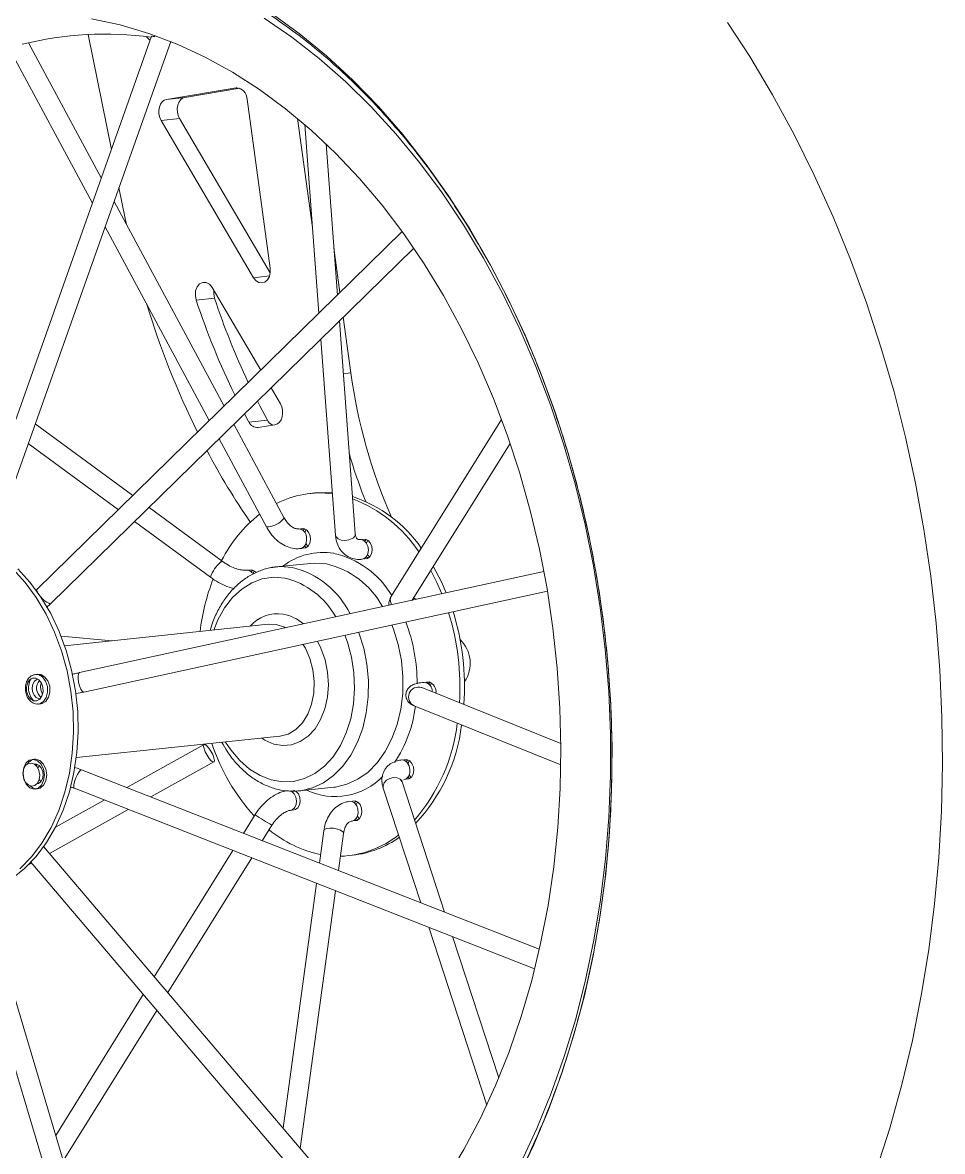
# Model space of a CAD drawing. Header units: millimetres. Extents: x -696 to 165, y -344 to 645.
# Drawn here: x 26.3 to 165.3, y -254.4 to -84 of the extents above; entities that cross this region are included whole.
import ezdxf

# ---------------------------------------------------------------- set-up
doc = ezdxf.new("R2010")
doc.units = ezdxf.units.MM

msp = doc.modelspace()

# ---------------------------------------------------------------- linework, layer by layer
at = {"color": 7, "linetype": 'Continuous', "lineweight": 15}
for p, q in [((45.78, -86.03), (18.84, -162.02)), ((21.56, -163.32), (48.69, -86.81)), ((39.72, -103.13), (36.23, -85.75)), ((24.12, -87.57), (36.85, -111.23)), ((38.2, -107.41), (27.21, -86.99)), ((58.56, -93.8), (48.05, -95.55)), ((48.05, -95.55), (50.83, -95.26)), ((59.15, -93.87), (50.83, -95.26)), ((63.72, -121.05), (60.24, -95.54)), ((50.02, -98.43), (47.24, -98.72)), ((47.24, -98.72), (61.22, -122.48)), ((50.02, -98.43), (63.72, -121.73)), ((67.86, -98.43), (70.1, -114.91)), ((68.94, -99.35), (71.07, -127.85)), ((73.88, -125.1), (72.16, -102.28)), ((41.82, -113.55), (40.87, -108.86)), ((56.75, -141.87), (40.12, -110.98)), ((41.82, -113.55), (42, -114.47)), ((83.65, -115.52), (28.43, -169.61)), ((38.77, -114.79), (54.52, -144.06)), ((30.53, -171.75), (85.4, -118.01)), ((73.34, -117.99), (74.26, -124.72)), ((62.28, -136.46), (54.93, -123.96)), ((76.58, -161.12), (74.17, -129.01)), ((74.77, -128.43), (75.91, -136.85)), ((71.37, -131.76), (73.58, -161.34)), ((65.26, -141.52), (63.85, -139.12)), ((59.85, -143.04), (60.51, -144.27)), ((42.96, -155.38), (28.22, -144.54)), ((65.8, -158.68), (58.23, -144.62)), ((61.9, -145.12), (64.44, -144.69)), ((98.69, -143.89), (82.05, -170.5)), ((27.17, -147.5), (40.79, -157.51)), ((56, -146.81), (63.16, -160.11)), ((85.16, -171.18), (99.98, -147.49)), ((70.44, -154.98), (69.74, -155.05)), ((56.45, -165.29), (45.41, -157.18)), ((43.24, -159.31), (54.68, -167.71)), ((105.09, -166.85), (34.93, -182.11)), ((69.8, -165.61), (64.58, -166.15)), ((35.57, -185.04), (105.62, -169.8)), ((29.91, -172.29), (30.53, -171.75)), ((63.39, -174.82), (32.66, -178.05)), ((39.85, -177.29), (32.13, -176.62)), ((28.6, -182.35), (28.25, -182.38)), ((107.64, -192.81), (86.61, -184.37)), ((86.61, -184.37), (86.62, -184.37)), ((28.72, -186.86), (28.68, -186.86)), ((28.72, -186.86), (29.07, -186.82)), ((85.49, -187.15), (107.63, -196.04)), ((34.43, -194.95), (65.16, -191.73)), ((53.75, -192.98), (42.05, -199.47)), ((28.09, -195.19), (27.75, -195.23)), ((45.68, -200.89), (55.2, -195.6)), ((104.38, -223.89), (35.22, -196.79)), ((68.13, -199.97), (73.34, -199.42)), ((73.34, -199.42), (73.55, -199.39)), ((28.22, -199.7), (28.56, -199.66)), ((34.13, -199.58), (103.68, -226.84)), ((30.35, -209.4), (42.28, -202.78)), ((38.65, -201.36), (31.28, -205.45)), ((61.44, -203.56), (59.69, -206.38)), ((66.77, -202.91), (67.33, -202.85)), ((62.53, -207.49), (63.99, -205.15)), ((81.77, -269.81), (29.49, -208.39)), ((58.08, -208.97), (46.21, -228.04)), ((27.12, -211.19), (27.67, -210.89)), ((27.56, -210.75), (79.7, -272)), ((48.25, -230.43), (60.92, -210.08)), ((75.48, -209.75), (76.18, -209.68)), ((17.39, -215.85), (37.98, -284.84)), ((41.03, -284.57), (20.36, -215.29)), ((44.55, -230.71), (31.31, -251.99)), ((32.45, -255.83), (46.59, -233.11))]:
    msp.add_line(p, q, dxfattribs=at)
at = {"color": 144, "linetype": 'Continuous', "lineweight": 0}
for p, q in [((58.68, -93.79), (58.56, -93.8)), ((55.32, -125.59), (52.54, -125.88)), ((60.51, -144.27), (63.29, -143.98)), ((69.41, -163.06), (69.13, -162.66)), ((78.26, -162.56), (78.46, -162.11)), ((61.1, -167.21), (61.31, -166.74)), ((85.3, -171.15), (85.23, -171.09)), ((28.77, -186.07), (28.94, -186.08)), ((28.34, -196.13), (28.53, -195.98)), ((28.82, -198.8), (28.61, -198.69)), ((90.08, -218.29), (83.65, -198.62)), ((80.8, -199.55), (86.46, -216.87)), ((77.18, -204.2), (76.89, -203.8)), ((71.83, -205.99), (71.16, -210.87)), ((74.03, -212), (74.8, -206.39)), ((70.74, -213.93), (65.66, -250.89)), ((68.27, -253.95), (73.61, -215.06)), ((87.67, -220.57), (96.44, -247.41)), ((98.25, -243.3), (91.29, -221.98))]:
    msp.add_line(p, q, dxfattribs=at)
at = {"color": 8, "linetype": 'Continuous', "lineweight": 15}
for p, q in [((61.22, -122.48), (63.62, -122.22)), ((74.77, -136.97), (75.91, -136.85)), ((64.6, -174.87), (63.39, -174.82)), ((28.68, -186.86), (28.63, -186.86)), ((84.55, -195.84), (84.74, -195.39))]:
    msp.add_line(p, q, dxfattribs=at)
at = {"color": 8, "linetype": 'Continuous', "lineweight": 15, "flags": 128}
for points in [[(90.68, -110.12), (87.31, -105.37), (83.76, -100.87), (80.06, -96.63), (76.2, -92.67), (72.21, -88.99), (68.1, -85.61), (63.87, -82.53), (59.54, -79.77), (55.13, -77.34), (50.64, -75.24), (46.09, -73.47), (41.5, -72.05), (36.88, -70.98), (32.23, -70.26), (27.59, -69.9), (22.95, -69.89), (18.35, -70.23), (13.77, -70.93), (9.26, -71.98), (4.8, -73.38), (0.43, -75.12), (-3.85, -77.2), (-6.71, -78.82)], [(101.57, -256.13), (103.99, -250.97), (106.18, -245.61), (108.15, -240.07), (109.88, -234.37), (111.38, -228.51), (112.63, -222.53), (113.64, -216.44), (114.39, -210.25), (114.89, -203.99), (115.14, -197.68), (115.14, -191.33), (114.87, -184.97), (114.36, -178.61), (113.59, -172.28), (112.57, -165.99), (111.31, -159.77), (109.8, -153.62), (108.05, -147.58), (106.07, -141.67), (103.86, -135.88), (101.44, -130.26), (98.8, -124.81), (95.95, -119.55), (92.91, -114.5), (89.69, -109.67), (86.28, -105.08), (82.72, -100.74), (78.99, -96.67), (75.13, -92.88), (71.13, -89.37), (67.01, -86.16), (62.79, -83.27)], [(101.02, -258.71), (103.51, -253.53), (105.77, -248.14), (107.81, -242.57), (109.62, -236.82), (111.19, -230.93), (112.51, -224.9), (113.59, -218.75), (114.42, -212.51), (114.99, -206.19), (115.31, -199.81), (115.37, -193.39), (115.18, -186.95), (114.73, -180.51), (114.03, -174.08), (113.08, -167.7), (111.87, -161.38), (110.42, -155.13), (108.73, -148.98), (106.81, -142.94), (104.65, -137.03), (102.28, -131.28), (99.68, -125.7), (96.88, -120.3), (93.88, -115.1), (90.68, -110.12), (90.68, -110.12)], [(65.52, -159.11), (65.76, -158.86), (65.8, -158.69), (65.8, -158.68)], [(73.58, -161.34), (73.67, -161.6), (73.97, -161.9), (74.44, -162.09), (75.01, -162.15), (75.59, -162.07), (76.09, -161.86)], [(56.25, -165.41), (56.42, -165.29), (56.45, -165.29)], [(63.77, -166.28), (65.23, -166.11), (67.02, -166.24)], [(72.23, -165.69), (70.45, -165.56), (69.8, -165.61)], [(65.92, -167.83), (64.21, -167.72), (62.53, -167.96), (60.92, -168.57), (59.41, -169.52), (58.03, -170.78), (56.83, -172.34), (55.83, -174.15), (55.21, -175.68)], [(28.43, -169.61), (28.43, -169.7), (28.54, -169.92)], [(85.64, -171.08), (85.65, -171.06), (85.7, -170.96)], [(66.02, -175.35), (65.87, -175.27), (64.6, -174.87)], [(73.55, -199.39), (73.58, -199.39), (75.31, -198.98), (76.97, -198.22), (78.51, -197.12), (79.9, -195.71), (81.11, -194.02), (82.12, -192.08), (82.91, -189.94), (83.45, -187.64), (83.74, -185.24), (83.78, -182.77), (83.55, -180.3), (83.06, -177.88), (82.33, -175.55), (82.09, -174.92)], [(56.98, -192.59), (57.77, -193.78), (59.11, -195.37), (60.6, -196.68), (62.19, -197.66), (63.86, -198.31), (65.57, -198.61), (67.26, -198.54), (68.92, -198.11), (70.48, -197.34), (71.93, -196.23), (73.22, -194.81), (74.33, -193.12), (75.22, -191.2), (75.89, -189.09), (76.3, -186.84), (76.46, -184.5), (76.36, -182.14), (75.99, -179.79), (75.38, -177.53), (74.99, -176.47)], [(77.09, -176.01), (77.12, -176.1), (77.85, -178.42), (78.33, -180.85), (78.56, -183.32), (78.53, -185.78), (78.24, -188.19), (77.7, -190.49), (76.91, -192.63), (75.9, -194.56), (74.69, -196.25), (73.29, -197.66), (71.76, -198.76), (70.1, -199.53), (68.37, -199.94)], [(70.85, -177.37), (71.39, -178.44), (72.01, -180.19), (72.38, -182.04), (72.51, -183.94), (72.37, -185.81), (71.97, -187.58), (71.34, -189.19), (70.49, -190.59), (69.45, -191.71), (68.26, -192.53), (66.96, -193.01), (65.61, -193.14), (64.25, -192.9), (62.92, -192.31), (62.45, -192.01)], [(65.16, -191.73), (65.22, -191.72), (66.45, -191.39), (67.59, -190.7), (68.59, -189.69), (69.39, -188.4), (69.98, -186.88), (70.31, -185.21), (70.38, -183.45), (70.18, -181.68), (69.72, -179.99), (69.03, -178.43), (68.67, -177.84)], [(28.24, -182.38), (28.7, -182.42), (29.3, -182.76), (29.77, -183.39), (30.05, -184.2), (30.09, -185.07), (29.89, -185.88), (29.47, -186.49), (28.9, -186.82), (28.72, -186.86)], [(34.93, -182.11), (34.8, -182.21), (34.7, -182.53), (34.68, -183), (34.74, -183.56), (34.89, -184.12), (35.09, -184.6), (35.31, -184.93), (35.53, -185.05), (35.57, -185.04)], [(35.22, -196.79), (35.06, -196.83), (34.83, -197.08), (34.58, -197.49), (34.34, -198.01), (34.16, -198.56), (34.05, -199.05), (34.03, -199.41), (34.12, -199.58), (34.13, -199.58)], [(85.01, -197.95), (84.93, -197.85), (84.73, -197.55)], [(83.65, -198.62), (83.63, -198.55), (83.35, -198.21), (82.91, -197.99), (82.36, -197.95), (81.79, -198.08), (81.29, -198.36), (80.93, -198.75), (80.77, -199.2), (80.8, -199.55)], [(66.78, -202.91), (67.05, -202.83), (67.39, -202.53), (67.62, -202.06), (67.69, -201.49), (67.6, -200.91), (67.35, -200.41), (67, -200.07), (66.83, -199.98)], [(74.8, -206.39), (74.8, -206.36), (74.68, -206.13), (74.36, -205.91), (73.87, -205.73), (73.3, -205.62), (72.73, -205.6), (72.25, -205.67), (71.93, -205.82), (71.83, -205.99)]]:
    msp.add_lwpolyline(points, dxfattribs=at)
at = {"color": 7, "linetype": 'Continuous', "lineweight": 15, "flags": 128}
for points in [[(90.3, -258.61), (92.99, -254.12), (95.48, -249.41), (97.75, -244.48), (99.81, -239.36), (101.63, -234.06), (103.23, -228.6), (104.58, -222.99), (105.7, -217.26), (106.56, -211.43), (107.17, -205.52), (107.54, -199.54), (107.65, -193.52), (107.5, -187.47), (107.1, -181.42), (106.45, -175.39), (105.55, -169.4), (104.41, -163.46), (103.02, -157.61), (101.39, -151.85), (99.53, -146.21), (97.45, -140.7), (95.14, -135.35), (92.63, -130.18), (89.91, -125.19), (86.99, -120.41), (83.9, -115.86), (80.63, -111.55), (77.19, -107.49), (73.61, -103.69), (69.89, -100.18), (66.04, -96.96), (62.08, -94.04), (58.02, -91.44), (53.87, -89.16), (49.65, -87.21), (45.38, -85.59), (41.06, -84.32), (36.71, -83.39)], [(155.27, -257.31), (157.33, -250.88), (159.15, -244.31), (160.75, -237.64), (162.1, -230.86), (163.22, -223.99), (164.1, -217.05), (164.74, -210.05), (165.14, -203.01), (165.3, -195.93), (165.22, -188.83), (164.89, -181.72), (164.33, -174.62), (163.53, -167.55), (162.49, -160.51), (161.22, -153.51), (159.71, -146.58), (157.98, -139.72), (156.01, -132.95), (153.82, -126.28), (151.41, -119.72), (148.78, -113.29), (145.94, -107), (142.88, -100.86), (139.63, -94.88), (136.17, -89.09), (132.84, -83.96), (132.84, -83.96)], [(50.83, -95.26), (50.48, -95.39), (50.16, -95.64), (49.91, -96), (49.75, -96.45), (49.67, -96.95), (49.69, -97.47), (49.81, -97.98), (50.02, -98.43)], [(47.24, -98.72), (47.03, -98.27), (46.91, -97.76), (46.89, -97.24), (46.97, -96.74), (47.13, -96.3), (47.38, -95.93), (47.7, -95.68), (48.05, -95.55)], [(63.72, -121.05), (63.73, -121.7), (63.59, -122.3), (63.31, -122.8), (62.93, -123.13), (62.48, -123.27), (62.01, -123.2), (61.58, -122.93), (61.22, -122.48)], [(61.79, -141.14), (62.14, -141.81), (63.29, -143.98)], [(65.26, -141.52), (65.46, -141.97), (65.58, -142.48), (65.6, -143), (65.53, -143.5), (65.36, -143.95), (65.11, -144.31), (64.8, -144.56), (64.44, -144.69)], [(70.44, -154.98), (72.12, -154.9), (73.11, -154.95)], [(24.71, -213.19), (26.61, -211.68), (28.35, -209.87), (29.92, -207.77), (31.29, -205.43), (32.45, -202.86), (33.38, -200.11), (34.07, -197.2), (34.52, -194.18), (34.7, -191.09), (34.63, -187.96), (34.3, -184.84), (33.72, -181.76), (32.9, -178.77), (31.84, -175.91), (30.56, -173.21), (29.07, -170.71), (27.41, -168.44), (25.58, -166.43)], [(25.91, -211.75), (27.65, -209.94), (29.22, -207.85), (30.6, -205.5), (31.76, -202.94), (32.69, -200.18), (33.38, -197.28), (33.82, -194.26), (34.01, -191.16), (33.94, -188.03), (33.61, -184.91), (33.03, -181.83), (32.2, -178.84), (31.14, -175.98), (29.86, -173.28), (28.38, -170.78), (26.71, -168.52), (24.88, -166.51)], [(87.98, -166.68), (88.9, -168.49), (89.66, -170.2)], [(88.36, -166.06), (89.6, -168.42), (90.32, -170.06)], [(68.37, -199.94), (68.37, -199.94), (68.13, -199.97)]]:
    msp.add_lwpolyline(points, dxfattribs=at)
at = {"color": 144, "linetype": 'Continuous', "lineweight": 0, "flags": 128}
for points in [[(52.54, -125.88), (52.41, -125.19), (52.45, -124.48), (52.68, -123.87), (53.05, -123.41), (53.53, -123.19), (54.04, -123.21), (54.53, -123.48), (54.93, -123.96)], [(55.2, -124.42), (55.18, -124.89), (55.32, -125.59)], [(68.79, -160.35), (68.37, -160.39), (68.3, -160.42)], [(68.32, -163.38), (68.44, -163.36), (68.82, -163.14), (69.1, -162.73), (69.23, -162.19), (69.21, -161.61)], [(68.6, -163.3), (68.67, -163.32), (69.09, -163.28), (69.45, -163.01), (69.7, -162.57), (69.81, -162.02), (69.75, -161.44), (69.53, -160.92), (69.2, -160.53), (68.79, -160.35), (68.79, -160.35)], [(68.67, -160.62), (68.7, -160.58), (68.93, -160.39)], [(68.95, -160.94), (69.03, -160.71), (69.14, -160.49)], [(69.22, -163.21), (68.96, -163.06), (68.92, -163.03)], [(78.49, -164.14), (78.56, -163.57), (78.47, -163), (78.23, -162.5), (77.87, -162.15), (77.46, -162.01), (77.33, -162.01)], [(78.11, -161.96), (77.69, -162), (77.61, -162.04)], [(77.92, -164.91), (77.99, -164.93), (78.41, -164.89), (78.77, -164.63), (79.02, -164.18), (79.13, -163.63), (79.07, -163.05), (78.85, -162.53), (78.51, -162.14), (78.11, -161.96), (78.11, -161.96)], [(77.99, -162.23), (78.02, -162.19), (78.25, -162)], [(78.54, -164.82), (78.28, -164.67), (78.24, -164.64)], [(78.73, -164.67), (78.57, -164.47), (78.45, -164.27)], [(60.95, -166.59), (60.53, -166.64), (60.46, -166.67)], [(60.83, -166.87), (60.87, -166.82), (61.09, -166.63)], [(61.59, -167), (61.36, -166.78), (60.95, -166.59)], [(85.23, -171.09), (85.27, -171.04), (85.49, -170.85)], [(85.81, -171.04), (85.76, -171), (85.39, -170.82)], [(28.6, -182.35), (29.05, -182.39), (29.64, -182.73), (30.12, -183.35), (30.4, -184.16), (30.44, -185.04), (30.23, -185.84), (29.82, -186.46), (29.25, -186.79), (29.07, -186.82)], [(26.92, -184.98), (27.14, -185.62), (27.51, -186.1), (27.97, -186.37), (28.46, -186.37), (28.9, -186.11), (29.23, -185.64), (29.39, -185.01), (29.35, -184.33), (29.14, -183.7), (28.77, -183.21), (28.3, -182.95), (27.81, -182.94), (27.37, -183.2), (27.05, -183.68), (26.89, -184.3), (26.92, -184.98)], [(28.62, -183.1), (28.47, -183.14), (28.11, -183.4), (27.86, -183.84), (27.76, -184.4), (27.82, -184.98), (28.03, -185.5), (28.37, -185.88), (28.77, -186.07)], [(29.05, -184.73), (29.02, -184.15), (29.13, -183.68)], [(87.75, -183.53), (87.33, -183.57), (87.26, -183.6)], [(87.63, -183.8), (87.67, -183.76), (87.89, -183.56)], [(87.91, -184.12), (87.95, -184), (88.1, -183.67)], [(27.93, -186.35), (27.55, -185.82), (27.27, -185.01)], [(29.31, -185.4), (29.24, -185.27), (29.05, -184.73)], [(53.89, -192.98), (54.15, -193.16), (54.46, -193.51), (54.77, -193.98), (55.04, -194.49), (55.22, -194.98), (55.29, -195.36), (55.23, -195.58), (55.06, -195.6), (54.8, -195.42), (54.49, -195.07), (54.18, -194.6), (53.91, -194.08), (53.73, -193.6), (53.66, -193.22), (53.72, -193), (53.89, -192.98)], [(26.47, -196.51), (26.81, -195.8), (27.32, -195.35), (27.94, -195.22), (28.56, -195.43), (29.1, -195.95), (29.46, -196.7), (29.6, -197.57), (29.49, -198.42), (29.15, -199.12), (28.64, -199.57), (28.02, -199.7), (27.4, -199.49), (26.86, -198.97), (26.5, -198.22), (26.36, -197.36), (26.47, -196.51)], [(26.46, -196.76), (26.37, -197.42), (26.48, -198.09), (26.77, -198.68), (27.18, -199.08), (27.66, -199.24), (28.14, -199.14), (28.54, -198.79), (28.81, -198.24), (28.89, -197.58), (28.78, -196.91), (28.5, -196.32), (28.09, -195.92), (27.6, -195.76), (27.12, -195.86), (26.72, -196.21), (26.46, -196.76)], [(28.09, -195.19), (28.29, -195.18), (28.91, -195.4), (29.44, -195.91), (29.81, -196.66), (29.95, -197.53), (29.84, -198.38), (29.5, -199.08), (28.98, -199.54), (28.56, -199.66)], [(28.43, -198.92), (28.69, -198.87), (29.05, -198.61), (29.3, -198.17), (29.4, -197.61), (29.35, -197.03), (29.13, -196.51), (28.79, -196.13), (28.39, -195.94), (28.12, -195.94)], [(83.93, -198.28), (84.28, -198.15), (84.6, -197.81), (84.8, -197.31), (84.84, -196.74), (84.71, -196.17), (84.44, -195.7), (84.07, -195.39), (83.65, -195.29), (83.61, -195.29)], [(84.39, -195.24), (83.97, -195.28), (83.9, -195.32)], [(84.2, -198.2), (84.27, -198.21), (84.69, -198.17), (85.05, -197.91), (85.3, -197.47), (85.41, -196.91), (85.35, -196.33), (85.13, -195.81), (84.8, -195.43), (84.39, -195.24), (84.39, -195.24)], [(84.27, -195.52), (84.31, -195.47), (84.53, -195.28)], [(28.63, -196.53), (28.81, -196.19), (28.83, -196.16)], [(29.08, -198.56), (28.84, -198.3), (28.81, -198.24)], [(84.83, -198.1), (84.56, -197.95), (84.52, -197.92)], [(67.33, -202.85), (67.53, -202.8), (67.9, -202.54), (68.15, -202.1), (68.25, -201.55), (68.19, -200.97), (67.98, -200.44), (67.64, -200.06), (67.23, -199.88)], [(76.12, -204.52), (76.21, -204.5), (76.58, -204.28), (76.86, -203.87), (77, -203.33), (76.97, -202.75), (76.79, -202.21), (76.47, -201.79), (76.07, -201.57), (75.77, -201.54)], [(76.55, -201.49), (76.14, -201.53), (76.06, -201.56)], [(76.36, -204.44), (76.44, -204.46), (76.85, -204.42), (77.21, -204.15), (77.47, -203.71), (77.57, -203.16), (77.51, -202.58), (77.3, -202.05), (76.96, -201.67), (76.55, -201.49), (76.55, -201.49)], [(76.43, -201.76), (76.47, -201.72), (76.69, -201.53)], [(76.71, -202.08), (76.8, -201.85), (76.91, -201.63)], [(76.99, -204.35), (76.72, -204.2), (76.69, -204.17)]]:
    msp.add_lwpolyline(points, dxfattribs=at)
at = {"color": 7, "linetype": 'Continuous', "lineweight": 15}
for centre, radius, start, end in [((38.73, -137.25), 51.55, 82.186, 104.0153), ((159.08, -90.67), 112.21, 198.2919, 206.2205), ((162.85, -89.98), 113.28, 198.3213, 205.248), ((165.72, -89.82), 126.09, 196.9316, 206.3568), ((155.11, -126.29), 79.89, 187.5951, 203.8979), ((151.01, -97.29), 109.59, 207.917, 214.5162), ((150.48, -127.3), 77.91, 196.2489, 201.8342), ((71.24, -169.34), 14.36, 82.4804, 117.247), ((69.74, -174.94), 20.44, 34.7045, 71.7134), ((68.29, -175.98), 21.62, 34.0784, 68.6042), ((75.27, -174.82), 21.2, 128.3105, 153.0122), ((85.26, -179.74), 32.37, 158.7217, 173.1964), ((54.41, -184.31), 37.98, 356.4629, 17.2489), ((55.12, -184.24), 37.96, 355.9403, 17.3692), ((89.03, -180.68), 4.91, 325.4102, 46.5646), ((64.55, -186.38), 27.65, 319.3765, 352.9733), ((66.46, -186.84), 26.37, 316.8455, 353.0688), ((83.87, -183.16), 30.54, 198.4238, 222.3365), ((74.92, -192.18), 17.76, 230.2551, 258.3681), ((73.89, -195.01), 14.83, 271.6975, 308.4586), ((74.51, -194.82), 14.96, 276.4023, 305.6527)]:
    msp.add_arc(centre, radius, start, end, dxfattribs=at)
at = {"color": 144, "linetype": 'Continuous', "lineweight": 0}
for centre, radius, start, end in [((46.36, -85.18), 1.62, 213.5186, 241.1713), ((58.51, -95.53), 1.73, 359.4339, 88.4731), ((61.8, -143.71), 1.4, 203.2722, 274.1643), ((64.79, -143.22), 1.68, 206.6593, 245.334), ((67.93, -161.67), 1.28, 2.714, 85.2232), ((77.44, -163.95), 1.06, 280.5797, 349.8182), ((60.24, -167.58), 0.935, 34.6587, 93.2652), ((29.93, -184.42), 2.73, 149.5299, 192.3335), ((30.19, -184.44), 1.77, 139.338, 232.6368), ((86.87, -184.91), 1.33, 355.773, 85.6683), ((87.19, -185.01), 1.59, 352.0303, 69.5452), ((28.35, -196.63), 1.48, 106.9068, 149.4138), ((28.49, -198.25), 1.42, 221.6318, 265.9971)]:
    msp.add_arc(centre, radius, start, end, dxfattribs=at)
at = {"color": 8, "linetype": 'Continuous', "lineweight": 15}
for centre, radius, start, end in [((63.24, -156.99), 3.11, 268.4687, 317.0951), ((75.77, -161.12), 0.81, 293.315, 0.2835), ((71.71, -173.85), 9.89, 80.5764, 127.8235), ((70.17, -177.71), 13.97, 31.3451, 76.9272), ((60.18, -169.77), 5.88, 132.0081, 159.4139), ((63.9, -179.15), 13.29, 26.4996, 76.4165), ((69.18, -178.45), 13.12, 28.6867, 76.5738), ((63.09, -179.53), 12.04, 28.9978, 76.4134), ((31.73, -168.53), 3.44, 208.6036, 249.6058), ((83.17, -171.16), 1.3, 149.6443, 212.3716), ((64.85, -178.74), 5.53, 81.1455, 138.9921), ((64.44, -179.7), 6.55, 49.0025, 78.9074), ((60.54, -183.67), 25.38, 359.7024, 21.2672), ((86.12, -185.79), 1.5, 71.2344, 245.0291), ((66.4, -184.83), 19.41, 325.9573, 353.0796), ((73.52, -190.78), 10.05, 244.5256, 316.0621), ((93.4, -155.05), 58.1, 236.6276, 239.5866)]:
    msp.add_arc(centre, radius, start, end, dxfattribs=at)
at = {"color": 7, "linetype": 'Continuous', "lineweight": 15}
for points, knots in [([(27.48, -71.11), (27.69, -71.1), (29.32, -71.06), (32.38, -71.28), (36.66, -71.8), (40.92, -72.65), (45.16, -73.81), (49.37, -75.27), (53.54, -77.04), (57.65, -79.1), (61.69, -81.45), (65.65, -84.08), (69.53, -86.99), (73.31, -90.17), (76.99, -93.61), (80.54, -97.3), (83.97, -101.24), (87.21, -105.33), (89.45, -108.45), (90.61, -110.15), (90.81, -110.43)], [0, 0, 0, 0, 0.009233, 0.071368, 0.13344, 0.195418, 0.25728, 0.319013, 0.380615, 0.442089, 0.503446, 0.564698, 0.625861, 0.68695, 0.747979, 0.808962, 0.86991, 0.930834, 0.988503, 1, 1, 1, 1]), ([(90.81, -110.43), (91.33, -111.23), (92.87, -113.53), (95.29, -117.51), (98.02, -122.43), (100.56, -127.52), (102.93, -132.77), (105.1, -138.17), (107.09, -143.7), (108.87, -149.35), (110.44, -155.1), (111.8, -160.94), (112.95, -166.85), (113.88, -172.81), (114.6, -178.81), (115.09, -184.83), (115.35, -190.85), (115.39, -196.87), (115.21, -202.85), (114.8, -208.79), (114.18, -214.67), (113.33, -220.47), (112.26, -226.17), (110.98, -231.77), (109.49, -237.24), (107.8, -242.57), (105.9, -247.75), (103.8, -252.75), (101.52, -257.58), (99.06, -262.22), (96.42, -266.64), (93.61, -270.85), (90.64, -274.83), (87.52, -278.57), (84.26, -282.06), (80.86, -285.3), (77.34, -288.26), (73.69, -290.96), (69.94, -293.38), (66.09, -295.5), (62.15, -297.34), (58.13, -298.87), (54.62, -299.97), (52.44, -300.43), (51.65, -300.6)], [0, 0, 0, 0, 0.012667, 0.036945, 0.061227, 0.08551, 0.109793, 0.134078, 0.158366, 0.182655, 0.206946, 0.23124, 0.255534, 0.27983, 0.304125, 0.328421, 0.352716, 0.377009, 0.4013, 0.425588, 0.449873, 0.474155, 0.498433, 0.522707, 0.546978, 0.571245, 0.59551, 0.619774, 0.644037, 0.668302, 0.692571, 0.716847, 0.741134, 0.765437, 0.789761, 0.814112, 0.838496, 0.86292, 0.887389, 0.91191, 0.936484, 0.961113, 0.985794, 1, 1, 1, 1]), ([(63.16, -160.11), (63.29, -160.33), (63.66, -160.97), (64.42, -161.89), (65.43, -162.7), (66.51, -163.22), (67.49, -163.43), (68.08, -163.4), (68.32, -163.38)], [0, 0, 0, 0, 0.111167, 0.314725, 0.520546, 0.704791, 0.883248, 1, 1, 1, 1]), ([(68.01, -160.4), (67.95, -160.4), (67.76, -160.41), (67.36, -160.32), (66.78, -159.96), (66.23, -159.4), (65.93, -158.9), (65.8, -158.68)], [0, 0, 0, 0, 0.114908, 0.35148, 0.57559, 0.815168, 1, 1, 1, 1]), ([(73.58, -161.34), (73.61, -161.58), (73.68, -162.18), (73.99, -163.07), (74.58, -163.95), (75.4, -164.61), (76.39, -164.98), (77.16, -165.04), (77.57, -165), (77.64, -165)], [0, 0, 0, 0, 0.110287, 0.283988, 0.449271, 0.627933, 0.797851, 0.967368, 1, 1, 1, 1]), ([(77.33, -162.01), (77.26, -162.02), (77.06, -162.02), (76.91, -161.96), (76.79, -161.87), (76.63, -161.56), (76.59, -161.24), (76.58, -161.12)], [0, 0, 0, 0, 0.114902, 0.354523, 0.640719, 0.858537, 1, 1, 1, 1]), ([(60.17, -166.65), (60.08, -166.65), (59.82, -166.67), (59.2, -166.6), (58.33, -166.34), (57.37, -165.91), (56.77, -165.5), (56.45, -165.29)], [0, 0, 0, 0, 0.112981, 0.321166, 0.537126, 0.760981, 1, 1, 1, 1]), ([(64.5, -166.16), (64.5, -166.16), (63.92, -166.17), (62.79, -166.49), (61.16, -167.12), (59.64, -168.08), (58.24, -169.3), (56.99, -170.78), (55.92, -172.5), (55.12, -174.16), (54.78, -175.3), (54.65, -175.74)], [0, 0, 0, 0, 0.000519, 0.129506, 0.258303, 0.387592, 0.517943, 0.649545, 0.782244, 0.915711, 1, 1, 1, 1]), ([(54.68, -167.71), (54.88, -167.85), (55.48, -168.27), (56.54, -168.84), (57.54, -169.26), (58.09, -169.37), (58.22, -169.4)], [0, 0, 0, 0, 0.187268, 0.538563, 0.892666, 1, 1, 1, 1]), ([(82.05, -170.5), (81.96, -170.67), (81.76, -171.04), (81.6, -171.55), (81.66, -171.87), (81.67, -171.94)], [0, 0, 0, 0, 0.405605, 0.865196, 1, 1, 1, 1]), ([(-50.05, -172.24), (-50.08, -173.29), (-50.18, -176.34), (-50.18, -181.41), (-49.95, -187.44), (-49.5, -193.48), (-48.82, -199.49), (-47.91, -205.47), (-46.79, -211.39), (-45.45, -217.25), (-43.89, -223.02), (-42.12, -228.7), (-40.14, -234.26), (-37.96, -239.69), (-35.59, -244.97), (-33.03, -250.1), (-30.29, -255.05), (-27.37, -259.82), (-24.29, -264.38), (-21.05, -268.74), (-17.66, -272.87), (-14.13, -276.76), (-10.47, -280.41), (-6.69, -283.8), (-2.8, -286.92), (1.19, -289.77), (5.27, -292.34), (9.42, -294.61), (13.64, -296.59), (17.92, -298.27), (22.23, -299.64), (26.58, -300.71), (30.94, -301.46), (35.31, -301.9), (39.68, -302.01), (43.15, -301.9), (45.15, -301.64), (45.71, -301.57)], [0, 0, 0, 0, 0.015547, 0.045047, 0.07455, 0.104052, 0.133555, 0.163058, 0.192561, 0.222064, 0.251569, 0.281074, 0.31058, 0.340087, 0.369595, 0.399104, 0.428614, 0.458125, 0.487636, 0.517147, 0.546658, 0.576167, 0.605674, 0.635178, 0.664677, 0.694169, 0.723654, 0.75313, 0.782594, 0.812047, 0.841486, 0.870911, 0.900323, 0.929722, 0.95911, 0.988491, 1, 1, 1, 1]), ([(34.93, -182.11), (34.73, -182.16), (34.34, -182.24), (33.93, -182.32), (33.73, -182.36)], [0, 0, 0, 0, 0.509973, 1, 1, 1, 1]), ([(28.24, -182.41), (28.08, -182.43), (27.71, -182.49), (27.23, -182.9), (26.87, -183.51), (26.69, -184.27), (26.75, -184.79), (26.78, -185.04)], [0, 0, 0, 0, 0.160764, 0.359858, 0.57067, 0.796414, 1, 1, 1, 1]), ([(86.97, -183.58), (86.8, -183.6), (86.28, -183.66), (85.7, -183.78), (85.12, -184), (84.65, -184.36), (84.3, -184.87), (84.17, -185.51), (84.3, -186.12), (84.6, -186.58), (84.96, -186.89), (85.25, -187.05), (85.43, -187.13), (85.49, -187.15)], [0, 0, 0, 0, 0.086968, 0.271264, 0.386064, 0.471568, 0.556239, 0.642155, 0.729113, 0.801985, 0.87416, 0.960105, 1, 1, 1, 1]), ([(26.78, -185.04), (26.81, -185.19), (26.91, -185.61), (27.25, -186.22), (27.8, -186.68), (28.3, -186.89), (28.59, -186.84), (28.67, -186.83)], [0, 0, 0, 0, 0.147034, 0.421319, 0.672963, 0.906188, 1, 1, 1, 1]), ([(34.36, -185.29), (34.37, -185.29), (34.78, -185.21), (35.18, -185.13), (35.57, -185.04)], [0, 0, 0, 0, 0.028501, 1, 1, 1, 1]), ([(56.42, -192.65), (56.67, -193.1), (57.28, -194.2), (58.47, -195.7), (59.91, -197.16), (61.48, -198.34), (63.16, -199.23), (64.89, -199.8), (66.65, -200.07), (67.81, -199.98), (68.39, -199.94)], [0, 0, 0, 0, 0.092996, 0.224462, 0.35589, 0.486992, 0.617354, 0.746541, 0.874306, 1, 1, 1, 1]), ([(83.61, -195.29), (83.39, -195.33), (82.84, -195.41), (82.05, -195.73), (81.29, -196.33), (80.78, -197.15), (80.57, -198.08), (80.61, -198.89), (80.75, -199.37), (80.8, -199.55)], [0, 0, 0, 0, 0.109666, 0.273474, 0.427289, 0.593832, 0.751011, 0.9077, 1, 1, 1, 1]), ([(35.22, -196.79), (35, -196.71), (34.65, -196.57), (34.27, -196.46), (34.13, -196.42)], [0, 0, 0, 0, 0.6227723, 1, 1, 1, 1]), ([(33.47, -199.36), (33.64, -199.41), (33.86, -199.48), (34.07, -199.56), (34.13, -199.58)], [0, 0, 0, 0, 0.731851, 1, 1, 1, 1]), ([(83.65, -198.62), (83.63, -198.55), (83.58, -198.37), (83.61, -198.29), (83.6, -198.31), (83.6, -198.31)], [0, 0, 0, 0, 0.347508, 0.988956, 1, 1, 1, 1]), ([(66.45, -199.93), (66.22, -199.96), (65.61, -200.06), (64.63, -200.45), (63.54, -201.15), (62.52, -202.08), (61.84, -202.94), (61.51, -203.45), (61.44, -203.56)], [0, 0, 0, 0, 0.1214778, 0.3199983, 0.5246424, 0.7332131, 0.9417319, 1, 1, 1, 1]), ([(75.77, -201.54), (75.53, -201.58), (74.92, -201.68), (74.02, -202.11), (73.16, -202.84), (72.48, -203.8), (72.03, -204.87), (71.89, -205.64), (71.83, -205.99)], [0, 0, 0, 0, 0.119726, 0.299596, 0.478073, 0.65926, 0.846345, 1, 1, 1, 1]), ([(63.99, -205.15), (64.08, -205), (64.38, -204.56), (64.95, -203.91), (65.67, -203.33), (66.33, -202.99), (66.63, -202.94), (66.77, -202.91)], [0, 0, 0, 0, 0.117962, 0.35027, 0.579766, 0.803791, 1, 1, 1, 1]), ([(74.8, -206.39), (74.82, -206.25), (74.9, -205.82), (75.13, -205.23), (75.49, -204.77), (75.8, -204.58), (76, -204.54), (76.08, -204.52)], [0, 0, 0, 0, 0.11735, 0.350671, 0.584947, 0.82965, 1, 1, 1, 1])]:
    msp.add_open_spline(points, degree=3, knots=knots, dxfattribs=at)
at = {"color": 144, "linetype": 'Continuous', "lineweight": 0}
msp.add_open_spline([(46.28, -86.08), (46.25, -86.07), (46.08, -86.04), (45.91, -86.02), (45.78, -86.01), (45.79, -86.03), (45.79, -86.03)], degree=3, knots=[0, 0, 0, 0, 0.092367, 0.525398, 0.958922, 1, 1, 1, 1], dxfattribs=at)

doc.saveas('drawing.dxf')
